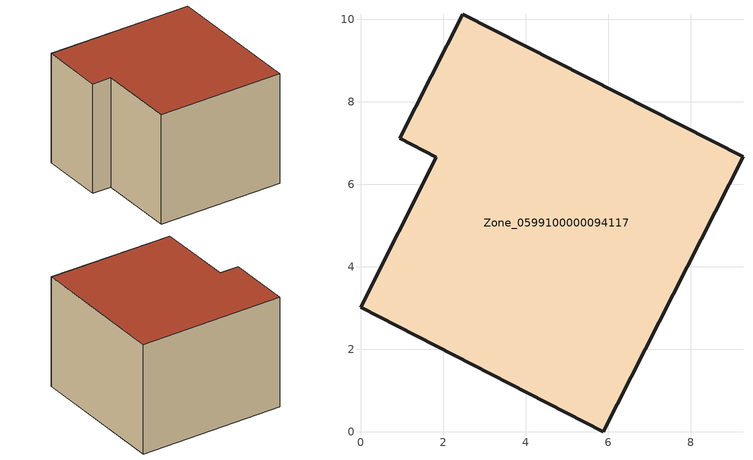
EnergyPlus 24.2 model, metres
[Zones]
Zone_0599100000094117
 floor ground (C_G): 9.27,6.66 5.88,0 0,3.02 1.84,6.65 0.95,7.11 2.48,10.12 z0
 wall outside (C_F): 5.88,0 9.27,6.66 2.48,10.12 0.95,7.11 1.84,6.65 0,3.02 5.88,0 z0:5.85
 roof outside (C_R): 0,3.02 5.88,0 9.27,6.66 2.48,10.12 0.95,7.11 1.84,6.65 z5.85
[BUILDING]
Pand.0599100000094117: North Axis=0; Terrain=City; Loads Convergence Tolerance Value=0.04; Temperature Convergence Tolerance Value=0.4; Solar Distribution=FullExterior; Maximum Number of Warmup Days=25; Minimum Number of Warmup Days=1
[Site:Location]
Rotterdam.The.Hague.AP_ZH_NLD Design_Conditions: Latitude=51.96; Longitude=4.45; Time Zone=1; Elevation=-4.5
[SITE:GROUNDTEMPERATURE:BUILDINGSURFACE]
18, 18, 18, 18, 18, 18, 18, 18, 18, 18, 18, 18
[MATERIAL] Thermal Absorptance=0.9; Solar Absorptance=0.7; Visible Absorptance=0.7
Name | Roughness | Thickness | Conductivity | Density | Specific Heat
G.TC.1992-2005 | MediumSmooth | 0.15 | 0.06 | 540 | 1210
F.TC.1992-2005 | Rough | 0.3 | 0.12 | 1920 | 840
R.TC.1992-2005 | MediumRough | 0.2 | 0.08 | 1500 | 1000
[CONSTRUCTION]
C_G: G.TC.1992-2005
C_F: F.TC.1992-2005
C_R: R.TC.1992-2005
[ZONE]
Zone_0599100000094117: Type=1; Multiplier=1; Ceiling Height=Autocalculate; Volume=Autocalculate; Floor Area=autocalculate; Part of Total Floor Area=Yes
[ZONEINFILTRATION:DESIGNFLOWRATE]
Infil_Zone_0599100000094117: Zone or ZoneList or Space or SpaceList=Zone_0599100000094117; Schedule=AlwaysOn; Design Flow Rate Calculation Method=Flow/Area; Flow Rate per Floor Area=0.0015; Constant Term Coefficient=1; Temperature Term Coefficient=0; Velocity Term Coefficient=0; Velocity Squared Term Coefficient=0
[HVACTEMPLATE:ZONE:IDEALLOADSAIRSYSTEM]
Zone_0599100000094117: Maximum Heating Supply Air Temperature=50; Minimum Cooling Supply Air Temperature=13; Maximum Heating Supply Air Humidity Ratio=0.0156; Minimum Cooling Supply Air Humidity Ratio=0.0077; Heating Limit=NoLimit; Cooling Limit=NoLimit; Dehumidification Control Type=ConstantSensibleHeatRatio; Cooling Sensible Heat Ratio=0.7; Dehumidification Setpoint=60; Humidification Control Type=None; Humidification Setpoint=30; Outdoor Air Method=None; Outdoor Air Flow Rate per Person=0.00944; Outdoor Air Flow Rate per Zone Floor Area=0; Outdoor Air Flow Rate per Zone=0; Demand Controlled Ventilation Type=None; Outdoor Air Economizer Type=NoEconomizer; Heat Recovery Type=None; Sensible Heat Recovery Effectiveness=0.7; Latent Heat Recovery Effectiveness=0.65
[ZONECONTROL:THERMOSTAT]
ThermostatControl_Zone_0599100000094117: Zone or ZoneList=Zone_0599100000094117; Control Type Schedule=DualSetpointControlType; Control 1=Thermostat_Zone_0599100000094117; Temperature Difference Between Cutout And Setpoint=0
[THERMOSTATSETPOINT:DUALSETPOINT]
Thermostat_Zone_0599100000094117: Heating Setpoint Temperature Schedule=HeatingSetpoint_Zone_0599100000094117; Cooling Setpoint Temperature Schedule=CoolingSetpoint_Zone_0599100000094117
[SCHEDULE:COMPACT]
HeatingSetpoint_Zone_0599100000094117: Through: 12/31, For: AllDays, Until: 24:00, 21
CoolingSetpoint_Zone_0599100000094117: Through: 12/31, For: AllDays, Until: 24:00, 24
DualSetpointControlType: Through: 12/31, For: AllDays, Until: 24:00, 4
AlwaysOn: Through: 12/31, For: AllDays, Until: 24:00, 1
